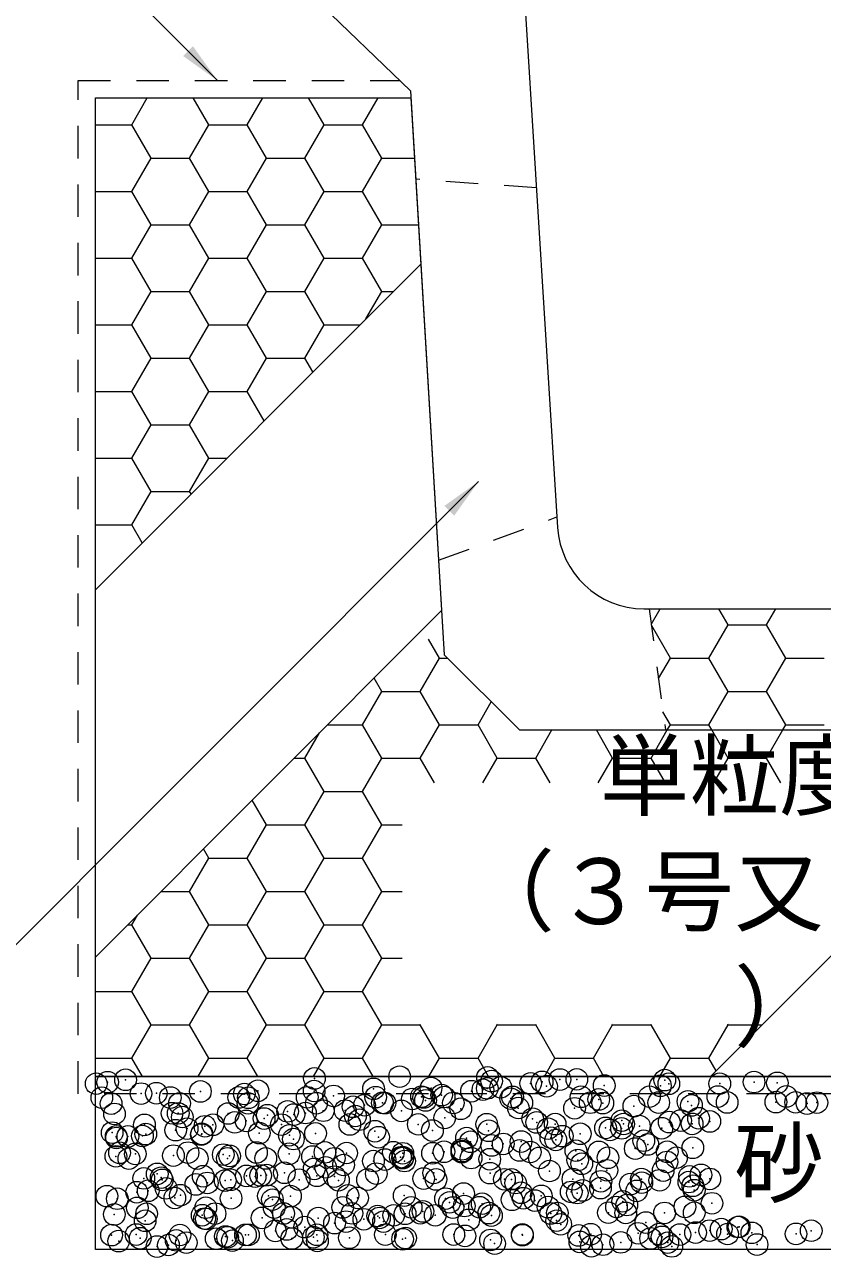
# Model space of a CAD drawing. Units: millimetres at full size; details may follow other scales. Extents: x -1384 to 16426, y -20408 to -2620.
# Drawn here: x 12578 to 13039, y -7602 to -6891 of the extents above; entities that cross this region are included whole.
import ezdxf
from ezdxf.enums import TextEntityAlignment as Align

# ---------------------------------------------------------------- set-up
doc = ezdxf.new("R2010")
doc.units = ezdxf.units.MM
doc.header["$LTSCALE"] = 25
doc.header["$PDMODE"] = 32
doc.header["$PDSIZE"] = 12.5
doc.linetypes.add('USER1', pattern=[1.35, 0.75, -0.6])
for name, color, linetype, lineweight in [('0_2', 7, 'Continuous', 5), ('寸法線', 7, 'Continuous', 9), ('本体', 2, 'Continuous', 13), ('補助線', 8, 'Continuous', 13), ('ﾊｯﾁﾝｸﾞ', 7, 'Continuous', 5)]:
    doc.layers.add(name, color=color, linetype=linetype, lineweight=lineweight)
doc.styles.add('ＭＳ ゴシック', font='')
doc.styles.get('ＭＳ ゴシック').set_extended_font_data('MS Gothic')

# ---------------------------------------------------------------- blocks, each defined once
blk = doc.blocks.new('filled_arrow')
at = {"color": 0, "linetype": 'Continuous', "lineweight": -2}
blk.add_solid([(7.5, 1.25), (0, 0), (7.5, -1.25)], dxfattribs=at)

msp = doc.modelspace()

# ---------------------------------------------------------------- linework, layer by layer
at = {"layer": '寸法線'}
for points in [[(12689.24, -6922.81), (12532.34, -6765.91), (12316.22, -6765.91)], [(12840.18, -7154.3), (12532.7, -7461.78), (12146.18, -7461.78)]]:
    msp.add_lwpolyline(points, dxfattribs=at)
at = {"layer": '本体'}
for p, q in [((12863.74, -6827.81), (12885.81, -7180.93)), ((12731.24, -6861.81), (12800.74, -6928.81)), ((12800.74, -6928.81), (12820.34, -7254.41)), ((12935.72, -7227.81), (13091.77, -7227.81)), ((12863.74, -7297.81), (12820.34, -7254.41)), ((12863.74, -7297.81), (13163.74, -7297.81))]:
    msp.add_line(p, q, dxfattribs=at)
at = {"layer": '本体', "linetype": 'USER1', "lineweight": 9}
for p, q in [((12873.56, -6984.82), (12803.81, -6979.82)), ((12817.06, -7199.81), (12885.43, -7174.81)), ((12938.74, -7227.81), (12948.08, -7297.81))]:
    msp.add_line(p, q, dxfattribs=at)
at = {"layer": '本体'}
msp.add_arc((12935.72, -7177.81), 50, 183.57633, 270, dxfattribs=at)
at = {"layer": '補助線'}
for p, q in [((12806.76, -7028.79), (12618.74, -7216.81)), ((13408.74, -7063.2), (12974.14, -7497.81)), ((12818.81, -7228.88), (12618.74, -7428.94))]:
    msp.add_line(p, q, dxfattribs=at)
msp.add_lwpolyline([(13408.74, -6932.81), (13408.74, -7497.81), (12618.74, -7497.81), (12618.74, -6932.81), (12800.98, -6932.81), (12820.34, -7254.41), (12863.74, -7297.81), (13163.74, -7297.81), (13207.14, -7254.41), (13226.74, -6932.81)], close=True, dxfattribs=at)
at = {"layer": 'ﾊｯﾁﾝｸﾞ'}
for p, q in [((12639.79, -6948.32), (12648.74, -6932.81)), ((12684.24, -6948.32), (12675.28, -6932.81)), ((12706.46, -6948.32), (12715.42, -6932.81)), ((12750.91, -6948.32), (12741.96, -6932.81)), ((12773.14, -6948.32), (12782.09, -6932.81)), ((12618.74, -6948.32), (12639.79, -6948.32)), ((12650.9, -6967.56), (12639.79, -6948.32)), ((12673.13, -6967.56), (12684.24, -6948.32)), ((12684.24, -6948.32), (12706.46, -6948.32)), ((12717.58, -6967.56), (12706.46, -6948.32)), ((12739.8, -6967.56), (12750.91, -6948.32)), ((12750.91, -6948.32), (12773.14, -6948.32)), ((12784.25, -6967.56), (12773.14, -6948.32)), ((12639.79, -6986.81), (12650.9, -6967.56)), ((12650.9, -6967.56), (12673.13, -6967.56)), ((12684.24, -6986.81), (12673.13, -6967.56)), ((12706.46, -6986.81), (12717.58, -6967.56)), ((12717.58, -6967.56), (12739.8, -6967.56)), ((12750.91, -6986.81), (12739.8, -6967.56)), ((12773.14, -6986.81), (12784.25, -6967.56)), ((12784.25, -6967.56), (12803.08, -6967.56)), ((12618.74, -6986.81), (12639.79, -6986.81)), ((12650.9, -7006.06), (12639.79, -6986.81)), ((12673.13, -7006.06), (12684.24, -6986.81)), ((12684.24, -6986.81), (12706.46, -6986.81)), ((12717.58, -7006.06), (12706.46, -6986.81)), ((12739.8, -7006.06), (12750.91, -6986.81)), ((12750.91, -6986.81), (12773.14, -6986.81)), ((12784.25, -7006.06), (12773.14, -6986.81)), ((12639.79, -7025.31), (12650.9, -7006.06)), ((12650.9, -7006.06), (12673.13, -7006.06)), ((12684.24, -7025.31), (12673.13, -7006.06)), ((12706.46, -7025.31), (12717.58, -7006.06)), ((12717.58, -7006.06), (12739.8, -7006.06)), ((12750.91, -7025.31), (12739.8, -7006.06)), ((12773.14, -7025.31), (12784.25, -7006.06)), ((12784.25, -7006.06), (12805.39, -7006.06)), ((12618.74, -7025.31), (12639.79, -7025.31)), ((12650.9, -7044.55), (12639.79, -7025.31)), ((12673.13, -7044.55), (12684.24, -7025.31)), ((12684.24, -7025.31), (12706.46, -7025.31)), ((12717.58, -7044.55), (12706.46, -7025.31)), ((12739.8, -7044.55), (12750.91, -7025.31)), ((12750.91, -7025.31), (12773.14, -7025.31)), ((12784.25, -7044.55), (12773.14, -7025.31)), ((12639.79, -7063.8), (12650.9, -7044.55)), ((12650.9, -7044.55), (12673.13, -7044.55)), ((12684.24, -7063.8), (12673.13, -7044.55)), ((12706.46, -7063.8), (12717.58, -7044.55)), ((12717.58, -7044.55), (12739.8, -7044.55)), ((12750.91, -7063.8), (12739.8, -7044.55)), ((12775.04, -7060.51), (12784.25, -7044.55)), ((12784.25, -7044.55), (12791, -7044.55)), ((12618.74, -7063.8), (12639.79, -7063.8)), ((12650.9, -7083.05), (12639.79, -7063.8)), ((12673.13, -7083.05), (12684.24, -7063.8)), ((12684.24, -7063.8), (12706.46, -7063.8)), ((12717.58, -7083.05), (12706.46, -7063.8)), ((12739.8, -7083.05), (12750.91, -7063.8)), ((12750.91, -7063.8), (12771.75, -7063.8)), ((12639.79, -7102.3), (12650.9, -7083.05)), ((12650.9, -7083.05), (12673.13, -7083.05)), ((12684.24, -7102.3), (12673.13, -7083.05)), ((12706.46, -7102.3), (12717.58, -7083.05)), ((12717.58, -7083.05), (12739.8, -7083.05)), ((12744.45, -7091.1), (12739.8, -7083.05)), ((12618.74, -7102.3), (12639.79, -7102.3)), ((12650.9, -7121.54), (12639.79, -7102.3)), ((12673.13, -7121.54), (12684.24, -7102.3)), ((12684.24, -7102.3), (12706.46, -7102.3)), ((12716.27, -7119.28), (12706.46, -7102.3)), ((12639.79, -7140.79), (12650.9, -7121.54)), ((12650.9, -7121.54), (12673.13, -7121.54)), ((12684.24, -7140.79), (12673.13, -7121.54)), ((12618.74, -7140.79), (12639.79, -7140.79)), ((12650.9, -7160.04), (12639.79, -7140.79)), ((12673.13, -7160.04), (12684.24, -7140.79)), ((12684.24, -7140.79), (12694.76, -7140.79)), ((12639.79, -7179.29), (12650.9, -7160.04)), ((12650.9, -7160.04), (12673.13, -7160.04)), ((12674, -7161.55), (12673.13, -7160.04)), ((12618.74, -7179.29), (12639.79, -7179.29)), ((12645.82, -7189.73), (12639.79, -7179.29)), ((12939.94, -7236.82), (12945.15, -7227.81)), ((12984.28, -7237.03), (12978.95, -7227.81)), ((13006.5, -7237.03), (13011.82, -7227.81)), ((12950.94, -7256.28), (12940.02, -7237.36)), ((12973.16, -7256.28), (12984.28, -7237.03)), ((12984.28, -7237.03), (13006.5, -7237.03)), ((13017.61, -7256.28), (13006.5, -7237.03)), ((12817.59, -7256.28), (12811.28, -7245.34)), ((12806.48, -7275.52), (12817.59, -7256.28)), ((12817.59, -7256.28), (12822.21, -7256.28)), ((12944.11, -7268.1), (12950.94, -7256.28)), ((12950.94, -7256.28), (12973.16, -7256.28)), ((12984.28, -7275.52), (12973.16, -7256.28)), ((13006.5, -7275.52), (13017.61, -7256.28)), ((13017.61, -7256.28), (13039.84, -7256.28)), ((12784.25, -7275.52), (12779.83, -7267.86)), ((12773.14, -7294.77), (12784.25, -7275.52)), ((12784.25, -7275.52), (12806.48, -7275.52)), ((12817.59, -7294.77), (12806.48, -7275.52)), ((12973.16, -7294.77), (12984.28, -7275.52)), ((12984.28, -7275.52), (13006.5, -7275.52)), ((13017.61, -7294.77), (13006.5, -7275.52)), ((12839.81, -7294.77), (12847.46, -7281.53)), ((12950.94, -7294.77), (12946.69, -7287.41)), ((12752.91, -7294.77), (12773.14, -7294.77)), ((12784.25, -7314.02), (12773.14, -7294.77)), ((12806.48, -7314.02), (12817.59, -7294.77)), ((12817.59, -7294.77), (12839.81, -7294.77)), ((12850.93, -7314.02), (12839.81, -7294.77)), ((12949.18, -7297.81), (12950.94, -7294.77)), ((12950.94, -7294.77), (12973.16, -7294.77)), ((12974.92, -7297.81), (12973.16, -7294.77)), ((13015.86, -7297.81), (13017.61, -7294.77)), ((13017.61, -7294.77), (13039.84, -7294.77)), ((12739.8, -7314.02), (12748.18, -7299.5)), ((12873.15, -7314.02), (12882.51, -7297.81)), ((12917.6, -7314.02), (12908.24, -7297.81)), ((12939.83, -7314.02), (12949.18, -7297.81)), ((12984.28, -7314.02), (12974.92, -7297.81)), ((13006.5, -7314.02), (13015.86, -7297.81)), ((12733.67, -7314.02), (12739.8, -7314.02)), ((12750.91, -7333.27), (12739.8, -7314.02)), ((12773.14, -7333.26), (12784.25, -7314.02)), ((12784.25, -7314.02), (12806.48, -7314.02)), ((12814.77, -7328.38), (12806.48, -7314.02)), ((12842.63, -7328.38), (12850.93, -7314.02)), ((12850.93, -7314.02), (12873.15, -7314.02)), ((12881.45, -7328.38), (12873.15, -7314.02)), ((12909.31, -7328.38), (12917.6, -7314.02)), ((12917.6, -7314.02), (12939.83, -7314.02)), ((12948.12, -7328.38), (12939.83, -7314.02)), ((12975.98, -7328.38), (12984.28, -7314.02)), ((12984.28, -7314.02), (13006.5, -7314.02)), ((13014.8, -7328.38), (13006.5, -7314.02)), ((12739.8, -7352.51), (12750.91, -7333.26)), ((12750.91, -7333.26), (12773.14, -7333.26)), ((12784.25, -7352.51), (12773.14, -7333.27)), ((12717.58, -7352.51), (12709.38, -7338.31)), ((12706.46, -7371.76), (12717.58, -7352.51)), ((12717.58, -7352.51), (12739.8, -7352.51)), ((12750.91, -7371.76), (12739.8, -7352.51)), ((12773.14, -7371.76), (12784.25, -7352.51)), ((12784.25, -7352.51), (12795.93, -7352.51)), ((12673.13, -7391.01), (12684.24, -7371.76)), ((12684.24, -7371.76), (12681.2, -7366.49)), ((12684.24, -7371.76), (12706.46, -7371.76)), ((12717.58, -7391.01), (12706.46, -7371.76)), ((12739.8, -7391.01), (12750.91, -7371.76)), ((12750.91, -7371.76), (12773.14, -7371.76)), ((12784.25, -7391.01), (12773.14, -7371.76)), ((12656.68, -7391.01), (12673.13, -7391.01)), ((12684.24, -7410.25), (12673.13, -7391.01)), ((12706.46, -7410.25), (12717.58, -7391.01)), ((12717.58, -7391.01), (12739.8, -7391.01)), ((12750.91, -7410.25), (12739.8, -7391.01)), ((12773.14, -7410.25), (12784.25, -7391.01)), ((12784.25, -7391.01), (12795.93, -7391.01)), ((12639.79, -7410.25), (12643.01, -7404.67)), ((12637.43, -7410.25), (12639.79, -7410.25)), ((12650.9, -7429.5), (12639.79, -7410.25)), ((12673.13, -7429.5), (12684.24, -7410.25)), ((12684.24, -7410.25), (12706.46, -7410.25)), ((12717.58, -7429.5), (12706.46, -7410.25)), ((12739.8, -7429.5), (12750.91, -7410.25)), ((12750.91, -7410.25), (12773.14, -7410.25)), ((12784.25, -7429.5), (12773.14, -7410.25)), ((12639.79, -7448.75), (12650.9, -7429.5)), ((12650.9, -7429.5), (12673.13, -7429.5)), ((12684.24, -7448.75), (12673.13, -7429.5)), ((12706.46, -7448.75), (12717.58, -7429.5)), ((12717.58, -7429.5), (12739.8, -7429.5)), ((12750.91, -7448.75), (12739.8, -7429.5)), ((12773.14, -7448.75), (12784.25, -7429.5)), ((12784.25, -7429.5), (12795.93, -7429.5)), ((12618.74, -7448.75), (12639.79, -7448.75)), ((12650.9, -7468), (12639.79, -7448.75)), ((12673.13, -7468), (12684.24, -7448.75)), ((12684.24, -7448.75), (12706.46, -7448.75)), ((12717.58, -7468), (12706.46, -7448.75)), ((12739.8, -7468), (12750.91, -7448.75)), ((12750.91, -7448.75), (12773.14, -7448.75)), ((12784.25, -7468), (12773.14, -7448.75)), ((12639.79, -7487.24), (12650.9, -7468)), ((12650.9, -7468), (12673.13, -7468)), ((12684.24, -7487.24), (12673.13, -7468)), ((12706.46, -7487.24), (12717.58, -7468)), ((12717.58, -7468), (12739.8, -7468)), ((12750.91, -7487.24), (12739.8, -7468)), ((12773.14, -7487.24), (12784.25, -7468)), ((12784.25, -7468), (12806.48, -7468)), ((12806.48, -7468), (12806.68, -7467.64)), ((12817.59, -7487.24), (12806.48, -7468)), ((12839.81, -7487.24), (12850.93, -7468)), ((12850.93, -7468), (12850.72, -7467.64)), ((12850.93, -7468), (12873.15, -7468)), ((12873.15, -7468), (12873.36, -7467.64)), ((12884.26, -7487.24), (12873.15, -7468)), ((12906.49, -7487.24), (12917.6, -7468)), ((12917.6, -7468), (12917.39, -7467.64)), ((12917.6, -7468), (12939.83, -7468)), ((12939.83, -7468), (12940.03, -7467.64)), ((12950.94, -7487.24), (12939.83, -7468)), ((12973.16, -7487.24), (12984.28, -7468)), ((12984.28, -7468), (12984.07, -7467.64)), ((12984.28, -7468), (13003.95, -7468)), ((12618.74, -7487.24), (12639.79, -7487.24)), ((12645.89, -7497.81), (12639.79, -7487.24)), ((12678.14, -7497.81), (12684.24, -7487.24)), ((12684.24, -7487.24), (12706.46, -7487.24)), ((12712.56, -7497.81), (12706.46, -7487.24)), ((12744.81, -7497.81), (12750.91, -7487.24)), ((12750.91, -7487.24), (12773.14, -7487.24)), ((12779.24, -7497.81), (12773.14, -7487.24)), ((12811.49, -7497.81), (12817.59, -7487.24)), ((12817.59, -7487.24), (12839.81, -7487.24)), ((12845.91, -7497.81), (12839.81, -7487.24)), ((12878.16, -7497.81), (12884.26, -7487.24)), ((12884.26, -7487.24), (12906.49, -7487.24)), ((12912.59, -7497.81), (12906.49, -7487.24)), ((12944.84, -7497.81), (12950.94, -7487.24)), ((12950.94, -7487.24), (12973.16, -7487.24)), ((12977.39, -7494.56), (12973.16, -7487.24))]:
    msp.add_line(p, q, dxfattribs=at)
at = {"layer": 'ﾊｯﾁﾝｸﾞ', "linetype": 'USER1', "lineweight": 9}
msp.add_lwpolyline([(13232.97, -6922.81), (13418.74, -6922.81), (13418.74, -7507.81), (12608.74, -7507.81), (12608.74, -6922.81), (12794.52, -6922.81)], dxfattribs=at)
at = {"layer": 'ﾊｯﾁﾝｸﾞ', "lineweight": 20}
msp.add_lwpolyline([(13226.5, -6932.81), (13408.74, -6932.81), (13408.74, -7497.81), (12618.74, -7497.81), (12618.74, -6932.81), (12800.98, -6932.81)], dxfattribs=at)
msp.add_lwpolyline([(12618.74, -7497.81), (13408.74, -7497.81), (13408.74, -7597.81), (12618.74, -7597.81)], close=True, dxfattribs=at)
at = {"layer": 'ﾊｯﾁﾝｸﾞ'}
for p in [(12636.16, -7499.8), (12745.3, -7498.99), (12794.53, -7497.97), (12845.35, -7498.41), (12847.69, -7500.55), (12887.17, -7499.63), (12896.91, -7499.53), (12947.73, -7499.96), (12619.22, -7502.03), (12625.83, -7501.15), (12645.11, -7507.76), (12653.96, -7507.56), (12679.41, -7506.53), (12712.65, -7506.1), (12745.14, -7506.26), (12779.44, -7505.02), (12812.68, -7504.6), (12836.05, -7506.36), (12842.66, -7505.49), (12845.17, -7504.75), (12852.98, -7504.13), (12870.23, -7501.86), (12876.84, -7500.99), (12879.47, -7503.52), (12912.72, -7503.09), (12945.2, -7503.25), (12950.07, -7502.11), (12979.51, -7502.01), (12999.3, -7501.09), (13012.75, -7501.59), (12622.47, -7510.11), (12627.82, -7513.52), (12662.02, -7510.03), (12667.37, -7513.45), (12701.57, -7509.96), (12704.78, -7507.99), (12706.92, -7513.37), (12707.12, -7510.14), (12741.12, -7509.89), (12746.47, -7513.3), (12756.35, -7509.12), (12774.28, -7514.49), (12780.67, -7509.82), (12784.61, -7513.13), (12786.02, -7513.23), (12801.86, -7510.86), (12807.17, -7509.55), (12808.47, -7509.99), (12809.51, -7511.7), (12818.8, -7508.63), (12820.22, -7509.75), (12825.57, -7513.16), (12858.74, -7510.67), (12859.76, -7509.68), (12865.12, -7513.09), (12899.31, -7509.6), (12904.67, -7513.02), (12909.56, -7511.11), (12911.9, -7513.26), (12929.89, -7515), (12938.86, -7509.53), (12944.22, -7512.94), (12961.12, -7512.23), (12963.13, -7514.58), (12978.41, -7509.46), (12983.77, -7512.87), (13011.94, -7512.67), (13017.96, -7509.39), (13023.32, -7512.8), (13029.92, -7513.5), (13035.62, -7512.97), (12629.79, -7519.51), (12663.04, -7519.09), (12666.61, -7519.14), (12668.95, -7521.28), (12695.52, -7519.25), (12716.24, -7522.14), (12718.17, -7520.26), (12729.82, -7518.01), (12733.49, -7519.86), (12740.1, -7518.99), (12750.42, -7517.63), (12763.07, -7517.59), (12767.67, -7515.36), (12768.99, -7520.7), (12795.56, -7517.74), (12820.56, -7521.82), (12829.86, -7516.51), (12863.1, -7516.08), (12895.59, -7516.24), (12967.25, -7521.97), (12647.1, -7525.8), (12665.12, -7528.87), (12671.73, -7527.99), (12682.05, -7526.64), (12686.65, -7525.73), (12699.3, -7524.36), (12705.91, -7523.49), (12726.2, -7525.66), (12765.75, -7525.59), (12771.33, -7522.84), (12805.3, -7525.51), (12813.48, -7529.07), (12844.85, -7525.44), (12845.97, -7529.22), (12871.38, -7522.26), (12873.72, -7524.4), (12880.27, -7527.99), (12884.4, -7525.37), (12913.52, -7527.56), (12916.13, -7528.7), (12922.74, -7527.83), (12922.94, -7523.38), (12923.95, -7525.3), (12933.06, -7526.47), (12946, -7527.72), (12950.31, -7524.2), (12956.92, -7523.33), (12963.5, -7525.23), (12973.76, -7523.82), (12628.43, -7530.29), (12630.77, -7532.43), (12630.93, -7533.37), (12637.54, -7532.5), (12645.91, -7532.23), (12647.87, -7531.14), (12680, -7531.41), (12680.21, -7531), (12713.45, -7530.57), (12730.81, -7531.84), (12733.15, -7533.99), (12745.94, -7530.73), (12780.24, -7529.49), (12782.38, -7532.97), (12833.2, -7533.4), (12835.54, -7535.55), (12864.69, -7535.47), (12881.94, -7533.2), (12884.77, -7534.53), (12888.55, -7532.33), (12898.88, -7530.97), (12935.59, -7534.96), (12632.72, -7541.91), (12641.82, -7542.55), (12672.27, -7541.84), (12692.64, -7542.99), (12711.82, -7541.76), (12730.62, -7542.48), (12751.37, -7541.69), (12763.87, -7542.06), (12790.92, -7541.62), (12796.36, -7542.21), (12813.57, -7542.2), (12820.18, -7541.33), (12830.47, -7541.55), (12830.5, -7539.97), (12830.66, -7540.98), (12847.75, -7537.7), (12854.37, -7536.83), (12863.9, -7540.55), (12870.02, -7541.48), (12896.39, -7540.71), (12909.57, -7541.41), (12930.69, -7539.47), (12937.93, -7537.11), (12949.12, -7541.33), (12963.93, -7539.05), (12630.59, -7543.98), (12638.08, -7545.32), (12663.84, -7543.56), (12677.63, -7545.25), (12694.98, -7545.14), (12696.32, -7543.72), (12717.18, -7545.18), (12744.2, -7544.11), (12751.81, -7550.33), (12756.73, -7545.1), (12762.13, -7548.98), (12779.38, -7546.7), (12785.99, -7545.83), (12795.02, -7544.55), (12796.28, -7545.03), (12796.32, -7544.47), (12797.36, -7546.7), (12835.83, -7544.96), (12846.59, -7545.67), (12875.38, -7544.89), (12897.41, -7546.11), (12899.75, -7548.26), (12914.93, -7544.82), (12948.98, -7547.23), (12954.48, -7544.75), (12646.71, -7556.7), (12654.46, -7554.14), (12656.8, -7556.28), (12657.36, -7557.6), (12681.01, -7555.47), (12696.91, -7557.53), (12706.03, -7555.26), (12711.01, -7555.71), (12714.25, -7555.04), (12717.62, -7554.83), (12727.95, -7553.48), (12736.46, -7557.46), (12745.2, -7551.2), (12746.74, -7555.2), (12756.84, -7555.7), (12776.01, -7557.39), (12781.04, -7553.96), (12808.41, -7556.82), (12814.28, -7553.54), (12815.56, -7557.32), (12846.77, -7553.7), (12855.11, -7557.24), (12859.23, -7557.26), (12881.07, -7552.46), (12894.66, -7557.17), (12914.32, -7552.04), (12934.21, -7557.1), (12946.8, -7552.19), (12962.02, -7555.54), (12968.63, -7554.67), (12973.76, -7557.03), (12642.64, -7564.71), (12649.25, -7563.84), (12659.58, -7562.48), (12676.83, -7560.21), (12683.44, -7559.34), (12693.76, -7557.98), (12759.18, -7557.84), (12861.57, -7559.4), (12893.65, -7564.54), (12900.26, -7563.67), (12910.59, -7562.31), (12910.8, -7558.38), (12927.84, -7560.04), (12931.49, -7563.94), (12934.45, -7559.17), (12944.77, -7557.81), (12961.62, -7558.82), (12963.96, -7560.96), (12964.73, -7563.52), (12625.39, -7566.98), (12631.39, -7568.45), (12664.64, -7568.03), (12667.85, -7566.41), (12697.12, -7568.19), (12718.67, -7566.84), (12721.01, -7568.99), (12731.42, -7566.95), (12764.67, -7566.53), (12770.23, -7567.97), (12797.16, -7566.68), (12821.05, -7568.4), (12823.39, -7570.55), (12831.46, -7565.45), (12842.21, -7571.31), (12859.46, -7569.04), (12864.7, -7565.02), (12866.07, -7568.17), (12872.62, -7569.53), (12876.4, -7566.81), (12897.19, -7565.18), (12923.44, -7569.96), (12975.01, -7571.09), (12629.67, -7577.55), (12642.98, -7573.71), (12648.34, -7577.12), (12680.49, -7577.99), (12682.53, -7573.64), (12687.89, -7577.05), (12722.08, -7573.57), (12727.44, -7576.98), (12761.63, -7573.49), (12766.99, -7576.91), (12781.84, -7578.43), (12791.09, -7578.04), (12797.7, -7577.17), (12801.18, -7573.42), (12806.53, -7576.83), (12808.03, -7575.82), (12815.08, -7578.01), (12825.28, -7573.54), (12831.89, -7572.67), (12840.73, -7573.35), (12846.08, -7576.76), (12847.57, -7578.17), (12880.28, -7573.28), (12881.87, -7576.93), (12885.63, -7576.69), (12915.12, -7576.51), (12919.83, -7573.21), (12925.18, -7576.62), (12925.78, -7572.11), (12947.6, -7576.66), (12959.38, -7573.14), (12964.73, -7576.55), (12647.51, -7581.17), (12681.81, -7579.94), (12682.83, -7580.14), (12715.05, -7579.51), (12729.33, -7586.18), (12732.06, -7579.11), (12739.66, -7584.82), (12747.54, -7579.67), (12756.91, -7582.55), (12763.52, -7581.68), (12773.84, -7580.32), (12782.87, -7579.55), (12785.21, -7581.69), (12834.44, -7580.67), (12885.26, -7581.11), (12887.6, -7583.25), (12936.83, -7582.23), (12980.34, -7586.01), (12989.99, -7584.81), (12990.67, -7584.65), (12628.07, -7589.48), (12632.19, -7592.93), (12642.31, -7589.14), (12644.65, -7591.28), (12665.44, -7592.5), (12667.62, -7589.41), (12688.54, -7591.55), (12693.88, -7590.26), (12695.15, -7590.68), (12697.92, -7592.66), (12705.47, -7589.32), (12707.17, -7589.33), (12722.72, -7587.05), (12732.22, -7591.42), (12744.7, -7590.7), (12746.72, -7589.26), (12747.04, -7592.84), (12765.47, -7591), (12786.27, -7589.19), (12796.26, -7591.82), (12797.96, -7591.15), (12825.81, -7589.12), (12832.26, -7589.92), (12847.08, -7592.26), (12865.36, -7589.05), (12865.5, -7589.49), (12897.99, -7589.65), (12904.91, -7588.97), (12932.29, -7588.41), (12939.54, -7591.38), (12944.46, -7588.9), (12946.16, -7590.51), (12956.48, -7589.15), (12965.53, -7587.99), (12973.73, -7586.88), (12984.01, -7588.83), (12998.02, -7588.15), (13023.56, -7588.76), (13032.32, -7586.91), (12654.35, -7596.05), (12660.96, -7595.18), (12671.29, -7593.82), (12849.42, -7594.4), (12898.65, -7593.38), (12905.36, -7595.88), (12911.97, -7595.01), (12922.29, -7593.65), (12949.47, -7593.82), (12951.81, -7595.96), (13001.04, -7594.94)]:
    msp.add_point(p, dxfattribs=at)

# ---------------------------------------------------------------- block references
at = {"layer": '寸法線', "xscale": 3.2, "yscale": 3.2}
for p, rotation in [((12689.24, -6922.81), 135), ((12840.18, -7154.3), 225)]:
    msp.add_blockref('filled_arrow', p, dxfattribs=dict(at, rotation=rotation))

# ---------------------------------------------------------------- texts
at = {"layer": '0_2', "style": 'ＭＳ ゴシック'}
msp.add_text('砂', height=37.98, dxfattribs=at).set_placement((13013.74, -7547.81), align=Align.MIDDLE_CENTER)
at = {"layer": 'ﾊｯﾁﾝｸﾞ', "style": 'ＭＳ ゴシック'}
for s, p in [('\u3000単粒度砕石', (12858.34, -7305.24)), ('（３号又は４号', (12832.44, -7371.91)), ('）', (12987.84, -7438.57))]:
    msp.add_text(s, height=37.98, dxfattribs=at).set_placement(p, align=Align.TOP_LEFT)

doc.saveas('drawing.dxf')
